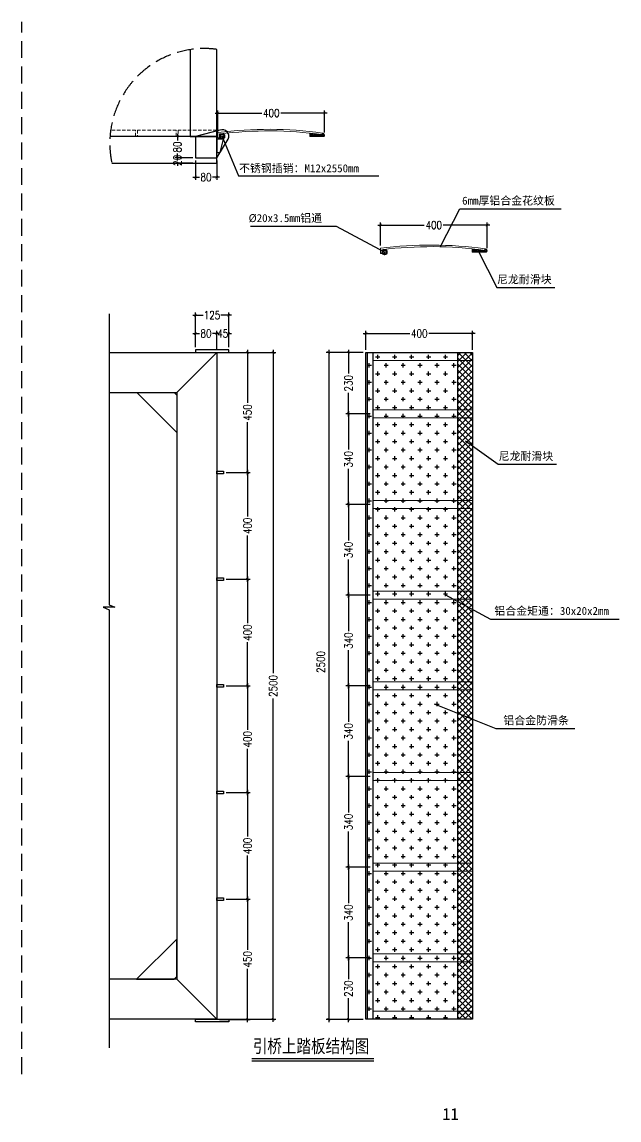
# Model space of a CAD drawing. Header units: millimetres. Extents: x 11827 to 862553, y 15071 to 134256.
# Drawn here: x 707940 to 710179, y 70273 to 74390 of the extents above; entities that cross this region are included whole.
import ezdxf

# ---------------------------------------------------------------- set-up
doc = ezdxf.new("R2010")
doc.units = ezdxf.units.MM
for name, pattern in [('CENTER', [2, 1.25, -0.25, 0.25, -0.25]), ('DASH', [0.35, 0.25, -0.1]), ('DASHED', [19.05, 12.7, -6.35]), ('DASHED2', [9.525, 6.35, -3.175]), ('PHANTOM2', [1.25, 0.625, -0.125, 0.125, -0.125, 0.125, -0.125])]:
    doc.linetypes.add(name, pattern=pattern)
doc.layers.add('1', color=7, linetype='Continuous', true_color=0xffffff)
for name, color, linetype in [('100x100铝方通', 3, 'Continuous'), ('hjh文字', 7, 'Continuous'), ('HR-Aluminous', 4, 'Continuous'), ('HR-Break', 1, 'PHANTOM2'), ('HR-dimension', 9, 'Continuous'), ('HR-hatch', 8, 'Continuous'), ('HR-Index symbol', 35, 'Continuous'), ('HR-Zhuliang', 3, 'Continuous'), ('打印图框', 255, 'Continuous'), ('标注', 9, 'Continuous'), ('铝条', 31, 'Continuous'), ('铝通', 4, 'Continuous')]:
    doc.layers.add(name, color=color, linetype=linetype)
doc.layers.add('YLW-Background', color=45, linetype='Continuous', lineweight=5)
doc.layers.add('图框', color=7, linetype='Continuous', lineweight=13)
doc.styles.add('Arial', font='')
doc.styles.add('HZTXT', font='txtw.shx', dxfattribs={"width": 0.8, "bigfont": 'hztxtw.shx'})
doc.styles.add('工程字体', font='', dxfattribs={"width": 0.8})
doc.styles.get('Arial').set_extended_font_data('STXihei')
doc.styles.get('工程字体').set_extended_font_data('SimSun')
doc.dimstyles.new('HR-A3-DIM-10', dxfattribs={"dimscale": 10, "dimtxt": 3, "dimasz": 1, "dimexe": 1, "dimexo": 1, "dimgap": 0.5, "dimtad": 0, "dimdec": 1, "dimrnd": 0.0005, "dimzin": 9, "dimdsep": 46, "dimtxsty": 'HZTXT', "dimblk": 'ARCHTICK', "dimcen": 0, "dimdle": 1, "dimclrd": 9, "dimclre": 9, "dimclrt": 2, "dimazin": 2, "dimtfac": 1, "dimtdec": 1, "dimtix": 1, "dimtofl": 0, "dimtmove": 2, "dimatfit": 3, "dimldrblk": 'ARCHTICK', "dimfxl": 1, "dimarcsym": 2})
doc.dimstyles.new('HR-BI-DIM5', dxfattribs={"dimscale": 6, "dimtxt": 5, "dimasz": 1, "dimexe": 1, "dimexo": 1.5, "dimgap": 2, "dimtad": 1, "dimdec": 1, "dimdsep": 46, "dimtxsty": 'HZTXT', "dimcen": 0, "dimdle": 1, "dimclrd": 256, "dimclre": 256, "dimclrt": 2, "dimadec": 1, "dimazin": 0, "dimtfac": 1, "dimtdec": 1, "dimtix": 1, "dimtmove": 2, "dimatfit": 3, "dimfxl": 1, "dimtfill": 1, "dimtolj": 1, "dimtzin": 0, "dimarcsym": 1})

# ---------------------------------------------------------------- blocks, each defined once
blk = doc.blocks.new('A$C148601bc')
at = {"layer": 'HR-dimension'}
blk.add_lwpolyline([(-5.8, -50), (6.7, 0), (-18.3, 0), (-18.3, -50)], close=True, dxfattribs=at)
blk = doc.blocks.new('_ArchTick')
at = {"color": 0, "linetype": 'ByBlock', "lineweight": 100, "const_width": 0.15}
blk.add_lwpolyline([(-0.5, -0.5), (0.5, 0.5)], dxfattribs=at)
blk = doc.blocks.new('*D1130')
at = {"layer": 'Defpoints', "color": 0, "ltscale": 1.5, "transparency": 16777216}
for p in [(708590.4, 73880.8), (708670.4, 73880.8), (708670.4, 73807.7)]:
    blk.add_point(p, dxfattribs=at)
at = {"layer": 'HR-dimension', "color": 9, "lineweight": -2, "ltscale": 1.5, "transparency": 16777216}
for p, q in [((708590.4, 73870.8), (708590.4, 73797.7)), ((708670.4, 73870.8), (708670.4, 73797.7)), ((708580.4, 73807.7), (708605.9, 73807.7)), ((708680.4, 73807.7), (708654.8, 73807.7))]:
    blk.add_line(p, q, dxfattribs=at)
at = {"layer": 'HR-dimension', "color": 9, "lineweight": -2, "ltscale": 1.5, "transparency": 16777216, "xscale": 10, "yscale": 10, "zscale": 10, "rotation": 180}
blk.add_blockref('_ArchTick', (708590.4, 73807.7), dxfattribs=at)
at = {"layer": 'HR-dimension', "color": 9, "lineweight": -2, "ltscale": 1.5, "transparency": 16777216, "xscale": 10, "yscale": 10, "zscale": 10}
blk.add_blockref('_ArchTick', (708670.4, 73807.7), dxfattribs=at)
at = {"layer": 'HR-dimension', "color": 2, "ltscale": 1.5, "transparency": 16777216, "insert": (708630.4, 73807.7), "char_height": 30, "attachment_point": 5, "style": 'HZTXT'}
blk.add_mtext('80', dxfattribs=at)
blk = doc.blocks.new('*D1131')
at = {"layer": 'Defpoints', "color": 0, "ltscale": 1.5, "transparency": 16777216}
for p in [(708523, 73880.8), (708590.4, 73880.8), (708590.4, 73860.8)]:
    blk.add_point(p, dxfattribs=at)
at = {"layer": 'HR-dimension', "color": 9, "lineweight": -2, "ltscale": 1.5, "transparency": 16777216}
for p, q in [((708580.4, 73880.8), (708513, 73880.8)), ((708580.4, 73860.8), (708513, 73860.8)), ((708523, 73880.8), (708523, 73890.8)), ((708523, 73860.8), (708523, 73850.8))]:
    blk.add_line(p, q, dxfattribs=at)
at = {"layer": 'HR-dimension', "color": 9, "lineweight": -2, "ltscale": 1.5, "transparency": 16777216, "xscale": 10, "yscale": 10, "zscale": 10}
for p, rotation in [((708523, 73880.8), 270), ((708523, 73860.8), 90)]:
    blk.add_blockref('_ArchTick', p, dxfattribs=dict(at, rotation=rotation))
at = {"layer": 'HR-dimension', "color": 2, "ltscale": 1.5, "transparency": 16777216, "insert": (708523, 73870.8), "char_height": 30, "attachment_point": 5, "rotation": 90, "style": 'HZTXT'}
blk.add_mtext('20', dxfattribs=at)
blk = doc.blocks.new('*D1132')
at = {"layer": 'Defpoints', "color": 0, "ltscale": 1.5, "transparency": 16777216}
for p in [(708523, 73960.8), (708590.4, 73960.8), (708590.4, 73880.8)]:
    blk.add_point(p, dxfattribs=at)
at = {"layer": 'HR-dimension', "color": 9, "lineweight": -2, "ltscale": 1.5, "transparency": 16777216}
for p, q in [((708580.4, 73960.8), (708513, 73960.8)), ((708523, 73970.8), (708523, 73945.2)), ((708580.4, 73880.8), (708513, 73880.8)), ((708523, 73870.8), (708523, 73896.4))]:
    blk.add_line(p, q, dxfattribs=at)
at = {"layer": 'HR-dimension', "color": 9, "lineweight": -2, "ltscale": 1.5, "transparency": 16777216, "xscale": 10, "yscale": 10, "zscale": 10}
for p, rotation in [((708523, 73960.8), 90), ((708523, 73880.8), 270)]:
    blk.add_blockref('_ArchTick', p, dxfattribs=dict(at, rotation=rotation))
at = {"layer": 'HR-dimension', "color": 2, "ltscale": 1.5, "transparency": 16777216, "insert": (708523, 73920.8), "char_height": 30, "attachment_point": 5, "rotation": 90, "style": 'HZTXT'}
blk.add_mtext('80', dxfattribs=at)
blk = doc.blocks.new('A$C46522D11')
for p, q in [((0, 17.1), (8.2, 25.2)), ((2.9, 12.7), (0.5, 15.1)), ((10.4, 12.2), (1.4, 21.3)), ((2.8, 12.8), (9.5, 19.5)), ((5, 12.2), (55.3, 12.2)), ((9.4, 20.3), (5.3, 24.5)), ((9.6, 19.3), (8.9, 25.2)), ((9.3, 12.2), (17.2, 20.1)), ((9.6, 19.3), (55.3, 24.4)), ((17.5, 12.2), (10.4, 19.4)), ((16.4, 12.2), (25.2, 21)), ((24.6, 12.2), (16.7, 20.1)), ((31.6, 12.2), (23.1, 20.8)), ((23.5, 12.2), (33.2, 21.9)), ((38.7, 12.2), (29.5, 21.5)), ((30.5, 12.2), (41.1, 22.8)), ((45.8, 12.2), (35.8, 22.2)), ((37.6, 12.2), (49.1, 23.7)), ((52.9, 12.2), (42.2, 22.9)), ((44.7, 12.2), (55.3, 22.8)), ((55.3, 16.9), (48.5, 23.6)), ((51.8, 12.2), (55.3, 15.7)), ((55.3, 24), (54.9, 24.4)), ((55.3, 12.2), (55.3, 24.4))]:
    blk.add_line(p, q)
at = {"color": 1, "linetype": 'CENTER', "ltscale": 10.16}
for p, q in [((372.9, 11), (394.9, 11)), ((383.9, 0), (383.9, 22))]:
    blk.add_line(p, q, dxfattribs=at)
blk.add_lwpolyline([(399.9, 5.2), (399.9, 25.2, 0.066496), (8.9, 25.2), (9.6, 19.3, -0.065854), (393.9, 19.9), (393.9, 5.2)], format="xyb", close=True)
for radius in [10, 7]:
    blk.add_circle((383.9, 11), radius)
for centre, radius, start, end in [((5, 17.2), 5, 165.5225, 270), ((8.9, 16.2), 9, 90, 165.5225)]:
    blk.add_arc(centre, radius, start, end)
blk = doc.blocks.new('A$C848c3b45')
at = {"layer": '图框', "lineweight": 0, "xscale": -1, "rotation": 359.6607206610116}
blk.add_blockref('A$C46522D11', (383.8, -13.3), dxfattribs=at)
blk = doc.blocks.new('*D1133')
at = {"layer": 'Defpoints', "color": 0, "ltscale": 1.5, "transparency": 16777216}
for p in [(708715.4, 73290.4), (708590.4, 73160.2), (708715.4, 73160.2)]:
    blk.add_point(p, dxfattribs=at)
at = {"layer": 'HR-dimension', "color": 9, "lineweight": -2, "ltscale": 1.5, "transparency": 16777216}
for p, q in [((708580.4, 73290.4), (708619.3, 73290.4)), ((708590.4, 73170.2), (708590.4, 73300.4)), ((708725.4, 73290.4), (708686.5, 73290.4)), ((708715.4, 73170.2), (708715.4, 73300.4))]:
    blk.add_line(p, q, dxfattribs=at)
at = {"layer": 'HR-dimension', "color": 9, "lineweight": -2, "ltscale": 1.5, "transparency": 16777216, "xscale": 10, "yscale": 10, "zscale": 10, "rotation": 180}
blk.add_blockref('_ArchTick', (708590.4, 73290.4), dxfattribs=at)
at = {"layer": 'HR-dimension', "color": 9, "lineweight": -2, "ltscale": 1.5, "transparency": 16777216, "xscale": 10, "yscale": 10, "zscale": 10}
blk.add_blockref('_ArchTick', (708715.4, 73290.4), dxfattribs=at)
at = {"layer": 'HR-dimension', "color": 2, "ltscale": 1.5, "transparency": 16777216, "insert": (708652.9, 73290.4), "char_height": 30, "attachment_point": 5, "style": 'HZTXT'}
blk.add_mtext('125', dxfattribs=at)
blk = doc.blocks.new('*D1134')
at = {"layer": 'Defpoints', "color": 0, "ltscale": 1.5, "transparency": 16777216}
for p in [(708670.4, 73221.7), (708590.4, 73160.2), (708670.4, 73150.2)]:
    blk.add_point(p, dxfattribs=at)
at = {"layer": 'HR-dimension', "color": 9, "lineweight": -2, "ltscale": 1.5, "transparency": 16777216}
for p, q in [((708580.4, 73221.7), (708606, 73221.7)), ((708590.4, 73170.2), (708590.4, 73231.7)), ((708680.4, 73221.7), (708654.8, 73221.7)), ((708670.4, 73160.2), (708670.4, 73231.7))]:
    blk.add_line(p, q, dxfattribs=at)
at = {"layer": 'HR-dimension', "color": 9, "lineweight": -2, "ltscale": 1.5, "transparency": 16777216, "xscale": 10, "yscale": 10, "zscale": 10, "rotation": 180}
blk.add_blockref('_ArchTick', (708590.4, 73221.7), dxfattribs=at)
at = {"layer": 'HR-dimension', "color": 9, "lineweight": -2, "ltscale": 1.5, "transparency": 16777216, "xscale": 10, "yscale": 10, "zscale": 10}
blk.add_blockref('_ArchTick', (708670.4, 73221.7), dxfattribs=at)
at = {"layer": 'HR-dimension', "color": 2, "ltscale": 1.5, "transparency": 16777216, "insert": (708630.4, 73221.7), "char_height": 30, "attachment_point": 5, "style": 'HZTXT'}
blk.add_mtext('80', dxfattribs=at)
blk = doc.blocks.new('*D1135')
at = {"layer": 'Defpoints', "color": 0, "ltscale": 1.5, "transparency": 16777216}
for p in [(708715.4, 73221.7), (708670.4, 73150.2), (708715.4, 73160.2)]:
    blk.add_point(p, dxfattribs=at)
at = {"layer": 'HR-dimension', "color": 9, "lineweight": -2, "ltscale": 1.5, "transparency": 16777216}
for p, q in [((708670.4, 73221.7), (708660.4, 73221.7)), ((708670.4, 73160.2), (708670.4, 73231.7)), ((708715.4, 73170.2), (708715.4, 73231.7)), ((708715.4, 73221.7), (708725.4, 73221.7))]:
    blk.add_line(p, q, dxfattribs=at)
at = {"layer": 'HR-dimension', "color": 9, "lineweight": -2, "ltscale": 1.5, "transparency": 16777216, "xscale": 10, "yscale": 10, "zscale": 10}
blk.add_blockref('_ArchTick', (708670.4, 73221.7), dxfattribs=at)
at = {"layer": 'HR-dimension', "color": 9, "lineweight": -2, "ltscale": 1.5, "transparency": 16777216, "xscale": 10, "yscale": 10, "zscale": 10, "rotation": 180}
blk.add_blockref('_ArchTick', (708715.4, 73221.7), dxfattribs=at)
at = {"layer": 'HR-dimension', "color": 2, "ltscale": 1.5, "transparency": 16777216, "insert": (708692.9, 73221.7), "char_height": 30, "attachment_point": 5, "style": 'HZTXT'}
blk.add_mtext('45', dxfattribs=at)
blk = doc.blocks.new('*D1136')
at = {"layer": 'Defpoints', "color": 0, "ltscale": 1.5, "transparency": 16777216}
for p in [(708670.4, 73150.2), (708695.4, 72700.2), (708785.7, 72700.2)]:
    blk.add_point(p, dxfattribs=at)
at = {"layer": 'HR-dimension', "color": 9, "lineweight": -2, "ltscale": 1.5, "transparency": 16777216}
for p, q in [((708680.4, 73150.2), (708795.7, 73150.2)), ((708785.7, 73160.2), (708785.7, 72961.1)), ((708785.7, 72690.2), (708785.7, 72889.4)), ((708705.4, 72700.2), (708795.7, 72700.2))]:
    blk.add_line(p, q, dxfattribs=at)
at = {"layer": 'HR-dimension', "color": 9, "lineweight": -2, "ltscale": 1.5, "transparency": 16777216, "xscale": 10, "yscale": 10, "zscale": 10}
for p, rotation in [((708785.7, 73150.2), 90), ((708785.7, 72700.2), 270)]:
    blk.add_blockref('_ArchTick', p, dxfattribs=dict(at, rotation=rotation))
at = {"layer": 'HR-dimension', "color": 2, "ltscale": 1.5, "transparency": 16777216, "insert": (708785.7, 72925.2), "char_height": 30, "attachment_point": 5, "rotation": 90, "style": 'HZTXT'}
blk.add_mtext('450', dxfattribs=at)
blk = doc.blocks.new('*D1137')
at = {"layer": 'Defpoints', "color": 0, "ltscale": 1.5, "transparency": 16777216}
for p in [(708695.4, 72700.2), (708695.4, 72300.2), (708785.7, 72300.2)]:
    blk.add_point(p, dxfattribs=at)
at = {"layer": 'HR-dimension', "color": 9, "lineweight": -2, "ltscale": 1.5, "transparency": 16777216}
for p, q in [((708785.7, 72710.2), (708785.7, 72536.1)), ((708705.4, 72700.2), (708795.7, 72700.2)), ((708785.7, 72290.2), (708785.7, 72464.4)), ((708705.4, 72300.2), (708795.7, 72300.2))]:
    blk.add_line(p, q, dxfattribs=at)
at = {"layer": 'HR-dimension', "color": 9, "lineweight": -2, "ltscale": 1.5, "transparency": 16777216, "xscale": 10, "yscale": 10, "zscale": 10}
for p, rotation in [((708785.7, 72700.2), 90), ((708785.7, 72300.2), 270)]:
    blk.add_blockref('_ArchTick', p, dxfattribs=dict(at, rotation=rotation))
at = {"layer": 'HR-dimension', "color": 2, "ltscale": 1.5, "transparency": 16777216, "insert": (708785.7, 72500.2), "char_height": 30, "attachment_point": 5, "rotation": 90, "style": 'HZTXT'}
blk.add_mtext('400', dxfattribs=at)
blk = doc.blocks.new('*D1138')
at = {"layer": 'Defpoints', "color": 0, "ltscale": 1.5, "transparency": 16777216}
for p in [(708695.4, 72300.2), (708695.4, 71900.2), (708785.7, 71900.2)]:
    blk.add_point(p, dxfattribs=at)
at = {"layer": 'HR-dimension', "color": 9, "lineweight": -2, "ltscale": 1.5, "transparency": 16777216}
for p, q in [((708705.4, 72300.2), (708795.7, 72300.2)), ((708785.7, 72310.2), (708785.7, 72136.1)), ((708785.7, 71890.2), (708785.7, 72064.4)), ((708705.4, 71900.2), (708795.7, 71900.2))]:
    blk.add_line(p, q, dxfattribs=at)
at = {"layer": 'HR-dimension', "color": 9, "lineweight": -2, "ltscale": 1.5, "transparency": 16777216, "xscale": 10, "yscale": 10, "zscale": 10}
for p, rotation in [((708785.7, 72300.2), 90), ((708785.7, 71900.2), 270)]:
    blk.add_blockref('_ArchTick', p, dxfattribs=dict(at, rotation=rotation))
at = {"layer": 'HR-dimension', "color": 2, "ltscale": 1.5, "transparency": 16777216, "insert": (708785.7, 72100.2), "char_height": 30, "attachment_point": 5, "rotation": 90, "style": 'HZTXT'}
blk.add_mtext('400', dxfattribs=at)
blk = doc.blocks.new('*D1139')
at = {"layer": 'Defpoints', "color": 0, "ltscale": 1.5, "transparency": 16777216}
for p in [(708695.4, 71900.2), (708695.4, 71500.2), (708785.7, 71500.2)]:
    blk.add_point(p, dxfattribs=at)
at = {"layer": 'HR-dimension', "color": 9, "lineweight": -2, "ltscale": 1.5, "transparency": 16777216}
for p, q in [((708705.4, 71900.2), (708795.7, 71900.2)), ((708785.7, 71910.2), (708785.7, 71736.1)), ((708785.7, 71490.2), (708785.7, 71664.4)), ((708705.4, 71500.2), (708795.7, 71500.2))]:
    blk.add_line(p, q, dxfattribs=at)
at = {"layer": 'HR-dimension', "color": 9, "lineweight": -2, "ltscale": 1.5, "transparency": 16777216, "xscale": 10, "yscale": 10, "zscale": 10}
for p, rotation in [((708785.7, 71900.2), 90), ((708785.7, 71500.2), 270)]:
    blk.add_blockref('_ArchTick', p, dxfattribs=dict(at, rotation=rotation))
at = {"layer": 'HR-dimension', "color": 2, "ltscale": 1.5, "transparency": 16777216, "insert": (708785.7, 71700.2), "char_height": 30, "attachment_point": 5, "rotation": 90, "style": 'HZTXT'}
blk.add_mtext('400', dxfattribs=at)
blk = doc.blocks.new('*D1140')
at = {"layer": 'Defpoints', "color": 0, "ltscale": 1.5, "transparency": 16777216}
for p in [(708695.4, 71500.2), (708695.4, 71100.2), (708785.5, 71100.2)]:
    blk.add_point(p, dxfattribs=at)
at = {"layer": 'HR-dimension', "color": 9, "lineweight": -2, "ltscale": 1.5, "transparency": 16777216}
for p, q in [((708705.4, 71500.2), (708795.5, 71500.2)), ((708785.5, 71510.2), (708785.5, 71336.1)), ((708785.5, 71090.2), (708785.5, 71264.4)), ((708705.4, 71100.2), (708795.5, 71100.2))]:
    blk.add_line(p, q, dxfattribs=at)
at = {"layer": 'HR-dimension', "color": 9, "lineweight": -2, "ltscale": 1.5, "transparency": 16777216, "xscale": 10, "yscale": 10, "zscale": 10}
for p, rotation in [((708785.5, 71500.2), 90), ((708785.5, 71100.2), 270)]:
    blk.add_blockref('_ArchTick', p, dxfattribs=dict(at, rotation=rotation))
at = {"layer": 'HR-dimension', "color": 2, "ltscale": 1.5, "transparency": 16777216, "insert": (708785.5, 71300.2), "char_height": 30, "attachment_point": 5, "rotation": 90, "style": 'HZTXT'}
blk.add_mtext('400', dxfattribs=at)
blk = doc.blocks.new('*D1141')
at = {"layer": 'Defpoints', "color": 0, "ltscale": 1.5, "transparency": 16777216}
for p in [(708670.4, 73150.2), (708670.4, 70650.3), (708882.1, 70650.3)]:
    blk.add_point(p, dxfattribs=at)
at = {"layer": 'HR-dimension', "color": 9, "lineweight": -2, "ltscale": 1.5, "transparency": 16777216}
for p, q in [((708680.4, 73150.2), (708892.1, 73150.2)), ((708882.1, 73160.2), (708882.1, 71947.5)), ((708882.1, 70640.3), (708882.1, 71853)), ((708680.4, 70650.3), (708892.1, 70650.3))]:
    blk.add_line(p, q, dxfattribs=at)
at = {"layer": 'HR-dimension', "color": 9, "lineweight": -2, "ltscale": 1.5, "transparency": 16777216, "xscale": 10, "yscale": 10, "zscale": 10}
for p, rotation in [((708882.1, 73150.2), 90), ((708882.1, 70650.3), 270)]:
    blk.add_blockref('_ArchTick', p, dxfattribs=dict(at, rotation=rotation))
at = {"layer": 'HR-dimension', "color": 2, "ltscale": 1.5, "transparency": 16777216, "insert": (708882.1, 71900.2), "char_height": 30, "attachment_point": 5, "rotation": 90, "style": 'HZTXT'}
blk.add_mtext('2500', dxfattribs=at)
blk = doc.blocks.new('*D1142')
at = {"layer": 'Defpoints', "color": 0, "ltscale": 1.5, "transparency": 16777216}
for p in [(709075.2, 74048.2), (708675.2, 73955.1), (709075.2, 73965.2)]:
    blk.add_point(p, dxfattribs=at)
at = {"layer": 'HR-dimension', "color": 9, "lineweight": -2, "ltscale": 1.5, "transparency": 16777216}
for p, q in [((708665.2, 74048.2), (708839.4, 74048.2)), ((708675.2, 73965.1), (708675.2, 74058.2)), ((709085.2, 74048.2), (708911.1, 74048.2)), ((709075.2, 73975.2), (709075.2, 74058.2))]:
    blk.add_line(p, q, dxfattribs=at)
at = {"layer": 'HR-dimension', "color": 9, "lineweight": -2, "ltscale": 1.5, "transparency": 16777216, "xscale": 10, "yscale": 10, "zscale": 10, "rotation": 180}
blk.add_blockref('_ArchTick', (708675.2, 74048.2), dxfattribs=at)
at = {"layer": 'HR-dimension', "color": 9, "lineweight": -2, "ltscale": 1.5, "transparency": 16777216, "xscale": 10, "yscale": 10, "zscale": 10}
blk.add_blockref('_ArchTick', (709075.2, 74048.2), dxfattribs=at)
at = {"layer": 'HR-dimension', "color": 2, "ltscale": 1.5, "transparency": 16777216, "insert": (708875.2, 74048.2), "char_height": 30, "attachment_point": 5, "style": 'HZTXT'}
blk.add_mtext('400', dxfattribs=at)
blk = doc.blocks.new('*D1143')
at = {"layer": 'Defpoints', "color": 0, "ltscale": 1.5, "transparency": 16777216}
for p in [(709684.3, 73628.4), (709284.3, 73541.1), (709684.3, 73531.2)]:
    blk.add_point(p, dxfattribs=at)
at = {"layer": 'HR-dimension', "color": 9, "lineweight": -2, "ltscale": 1.5, "transparency": 16777216}
for p, q in [((709274.3, 73628.4), (709448.4, 73628.4)), ((709284.3, 73551.1), (709284.3, 73638.4)), ((709694.3, 73628.4), (709520.1, 73628.4)), ((709684.3, 73541.2), (709684.3, 73638.4))]:
    blk.add_line(p, q, dxfattribs=at)
at = {"layer": 'HR-dimension', "color": 9, "lineweight": -2, "ltscale": 1.5, "transparency": 16777216, "xscale": 10, "yscale": 10, "zscale": 10, "rotation": 180}
blk.add_blockref('_ArchTick', (709284.3, 73628.4), dxfattribs=at)
at = {"layer": 'HR-dimension', "color": 9, "lineweight": -2, "ltscale": 1.5, "transparency": 16777216, "xscale": 10, "yscale": 10, "zscale": 10}
blk.add_blockref('_ArchTick', (709684.3, 73628.4), dxfattribs=at)
at = {"layer": 'HR-dimension', "color": 2, "ltscale": 1.5, "transparency": 16777216, "insert": (709484.3, 73628.4), "char_height": 30, "attachment_point": 5, "style": 'HZTXT'}
blk.add_mtext('400', dxfattribs=at)
blk = doc.blocks.new('*D1144')
at = {"layer": 'Defpoints', "color": 0, "ltscale": 1.5, "transparency": 16777216}
for p in [(709229.9, 73150.2), (709164.2, 72920.2), (709255.9, 72920.2)]:
    blk.add_point(p, dxfattribs=at)
at = {"layer": 'HR-dimension', "color": 9, "lineweight": -2, "ltscale": 1.5, "transparency": 16777216}
for p, q in [((709219.9, 73150.2), (709154.2, 73150.2)), ((709164.2, 73160.2), (709164.2, 73071.1)), ((709164.2, 72910.2), (709164.2, 72999.4)), ((709245.9, 72920.2), (709154.2, 72920.2))]:
    blk.add_line(p, q, dxfattribs=at)
at = {"layer": 'HR-dimension', "color": 9, "lineweight": -2, "ltscale": 1.5, "transparency": 16777216, "xscale": 10, "yscale": 10, "zscale": 10}
for p, rotation in [((709164.2, 73150.2), 90), ((709164.2, 72920.2), 270)]:
    blk.add_blockref('_ArchTick', p, dxfattribs=dict(at, rotation=rotation))
at = {"layer": 'HR-dimension', "color": 2, "ltscale": 1.5, "transparency": 16777216, "insert": (709164.2, 73035.2), "char_height": 30, "attachment_point": 5, "rotation": 90, "style": 'HZTXT'}
blk.add_mtext('230', dxfattribs=at)
blk = doc.blocks.new('*D1145')
at = {"layer": 'Defpoints', "color": 0, "ltscale": 1.5, "transparency": 16777216}
for p in [(709255.9, 72920.2), (709164.2, 72580.2), (709255.9, 72580.2)]:
    blk.add_point(p, dxfattribs=at)
at = {"layer": 'HR-dimension', "color": 9, "lineweight": -2, "ltscale": 1.5, "transparency": 16777216}
for p, q in [((709245.9, 72920.2), (709154.2, 72920.2)), ((709164.2, 72930.2), (709164.2, 72786.1)), ((709164.2, 72570.2), (709164.2, 72714.4)), ((709245.9, 72580.2), (709154.2, 72580.2))]:
    blk.add_line(p, q, dxfattribs=at)
at = {"layer": 'HR-dimension', "color": 9, "lineweight": -2, "ltscale": 1.5, "transparency": 16777216, "xscale": 10, "yscale": 10, "zscale": 10}
for p, rotation in [((709164.2, 72920.2), 90), ((709164.2, 72580.2), 270)]:
    blk.add_blockref('_ArchTick', p, dxfattribs=dict(at, rotation=rotation))
at = {"layer": 'HR-dimension', "color": 2, "ltscale": 1.5, "transparency": 16777216, "insert": (709164.2, 72750.2), "char_height": 30, "attachment_point": 5, "rotation": 90, "style": 'HZTXT'}
blk.add_mtext('340', dxfattribs=at)
blk = doc.blocks.new('*D1146')
at = {"layer": 'Defpoints', "color": 0, "ltscale": 1.5, "transparency": 16777216}
for p in [(709255.9, 72580.2), (709164.2, 72240.2), (709255.9, 72240.2)]:
    blk.add_point(p, dxfattribs=at)
at = {"layer": 'HR-dimension', "color": 9, "lineweight": -2, "ltscale": 1.5, "transparency": 16777216}
for p, q in [((709164.2, 72590.2), (709164.2, 72446.1)), ((709245.9, 72580.2), (709154.2, 72580.2)), ((709164.2, 72230.2), (709164.2, 72374.4)), ((709245.9, 72240.2), (709154.2, 72240.2))]:
    blk.add_line(p, q, dxfattribs=at)
at = {"layer": 'HR-dimension', "color": 9, "lineweight": -2, "ltscale": 1.5, "transparency": 16777216, "xscale": 10, "yscale": 10, "zscale": 10}
for p, rotation in [((709164.2, 72580.2), 90), ((709164.2, 72240.2), 270)]:
    blk.add_blockref('_ArchTick', p, dxfattribs=dict(at, rotation=rotation))
at = {"layer": 'HR-dimension', "color": 2, "ltscale": 1.5, "transparency": 16777216, "insert": (709164.2, 72410.2), "char_height": 30, "attachment_point": 5, "rotation": 90, "style": 'HZTXT'}
blk.add_mtext('340', dxfattribs=at)
blk = doc.blocks.new('*D1147')
at = {"layer": 'Defpoints', "color": 0, "ltscale": 1.5, "transparency": 16777216}
for p in [(709255.9, 72240.2), (709164.2, 71900.2), (709255.9, 71900.2)]:
    blk.add_point(p, dxfattribs=at)
at = {"layer": 'HR-dimension', "color": 9, "lineweight": -2, "ltscale": 1.5, "transparency": 16777216}
for p, q in [((709245.9, 72240.2), (709154.2, 72240.2)), ((709164.2, 72250.2), (709164.2, 72106.1)), ((709164.2, 71890.2), (709164.2, 72034.4)), ((709245.9, 71900.2), (709154.2, 71900.2))]:
    blk.add_line(p, q, dxfattribs=at)
at = {"layer": 'HR-dimension', "color": 9, "lineweight": -2, "ltscale": 1.5, "transparency": 16777216, "xscale": 10, "yscale": 10, "zscale": 10}
for p, rotation in [((709164.2, 72240.2), 90), ((709164.2, 71900.2), 270)]:
    blk.add_blockref('_ArchTick', p, dxfattribs=dict(at, rotation=rotation))
at = {"layer": 'HR-dimension', "color": 2, "ltscale": 1.5, "transparency": 16777216, "insert": (709164.2, 72070.2), "char_height": 30, "attachment_point": 5, "rotation": 90, "style": 'HZTXT'}
blk.add_mtext('340', dxfattribs=at)
blk = doc.blocks.new('*D1124')
at = {"layer": 'Defpoints', "color": 0, "ltscale": 1.5, "transparency": 16777216}
for p in [(709255.9, 71900.2), (709164.2, 71560.2), (709255.9, 71560.2)]:
    blk.add_point(p, dxfattribs=at)
at = {"layer": 'HR-dimension', "color": 9, "lineweight": -2, "ltscale": 1.5, "transparency": 16777216}
for p, q in [((709245.9, 71900.2), (709154.2, 71900.2)), ((709164.2, 71910.2), (709164.2, 71766.1)), ((709164.2, 71550.2), (709164.2, 71694.4)), ((709245.9, 71560.2), (709154.2, 71560.2))]:
    blk.add_line(p, q, dxfattribs=at)
at = {"layer": 'HR-dimension', "color": 9, "lineweight": -2, "ltscale": 1.5, "transparency": 16777216, "xscale": 10, "yscale": 10, "zscale": 10}
for p, rotation in [((709164.2, 71900.2), 90), ((709164.2, 71560.2), 270)]:
    blk.add_blockref('_ArchTick', p, dxfattribs=dict(at, rotation=rotation))
at = {"layer": 'HR-dimension', "color": 2, "ltscale": 1.5, "transparency": 16777216, "insert": (709164.2, 71730.2), "char_height": 30, "attachment_point": 5, "rotation": 90, "style": 'HZTXT'}
blk.add_mtext('340', dxfattribs=at)
blk = doc.blocks.new('*D1125')
at = {"layer": 'Defpoints', "color": 0, "ltscale": 1.5, "transparency": 16777216}
for p in [(709255.9, 71560.2), (709164.2, 71220.2), (709255.9, 71220.2)]:
    blk.add_point(p, dxfattribs=at)
at = {"layer": 'HR-dimension', "color": 9, "lineweight": -2, "ltscale": 1.5, "transparency": 16777216}
for p, q in [((709245.9, 71560.2), (709154.2, 71560.2)), ((709164.2, 71570.2), (709164.2, 71426.1)), ((709164.2, 71210.2), (709164.2, 71354.4)), ((709245.9, 71220.2), (709154.2, 71220.2))]:
    blk.add_line(p, q, dxfattribs=at)
at = {"layer": 'HR-dimension', "color": 9, "lineweight": -2, "ltscale": 1.5, "transparency": 16777216, "xscale": 10, "yscale": 10, "zscale": 10}
for p, rotation in [((709164.2, 71560.2), 90), ((709164.2, 71220.2), 270)]:
    blk.add_blockref('_ArchTick', p, dxfattribs=dict(at, rotation=rotation))
at = {"layer": 'HR-dimension', "color": 2, "ltscale": 1.5, "transparency": 16777216, "insert": (709164.2, 71390.2), "char_height": 30, "attachment_point": 5, "rotation": 90, "style": 'HZTXT'}
blk.add_mtext('340', dxfattribs=at)
blk = doc.blocks.new('*D1126')
at = {"layer": 'Defpoints', "color": 0, "ltscale": 1.5, "transparency": 16777216}
for p in [(709229.9, 73150.2), (709090.5, 70650.2), (709229.9, 70650.2)]:
    blk.add_point(p, dxfattribs=at)
at = {"layer": 'HR-dimension', "color": 9, "lineweight": -2, "ltscale": 1.5, "transparency": 16777216}
for p, q in [((709219.9, 73150.2), (709080.5, 73150.2)), ((709090.5, 73160.2), (709090.5, 70640.2)), ((709219.9, 70650.2), (709080.5, 70650.2))]:
    blk.add_line(p, q, dxfattribs=at)
at = {"layer": 'HR-dimension', "color": 9, "lineweight": -2, "ltscale": 1.5, "transparency": 16777216, "xscale": 10, "yscale": 10, "zscale": 10}
for p, rotation in [((709090.5, 73150.2), 90), ((709090.5, 70650.2), 270)]:
    blk.add_blockref('_ArchTick', p, dxfattribs=dict(at, rotation=rotation))
at = {"layer": 'HR-dimension', "color": 2, "ltscale": 1.5, "transparency": 16777216, "insert": (709060.5, 71990.2), "char_height": 30, "attachment_point": 5, "rotation": 90, "style": 'HZTXT'}
blk.add_mtext('2500', dxfattribs=at)
blk = doc.blocks.new('*D1127')
at = {"layer": 'Defpoints', "color": 0, "ltscale": 1.5, "transparency": 16777216}
for p in [(709629.9, 73221.7), (709229.9, 73150.2), (709629.9, 73150.2)]:
    blk.add_point(p, dxfattribs=at)
at = {"layer": 'HR-dimension', "color": 9, "lineweight": -2, "ltscale": 1.5, "transparency": 16777216}
for p, q in [((709219.9, 73221.7), (709394, 73221.7)), ((709229.9, 73160.2), (709229.9, 73231.7)), ((709639.9, 73221.7), (709465.7, 73221.7)), ((709629.9, 73160.2), (709629.9, 73231.7))]:
    blk.add_line(p, q, dxfattribs=at)
at = {"layer": 'HR-dimension', "color": 9, "lineweight": -2, "ltscale": 1.5, "transparency": 16777216, "xscale": 10, "yscale": 10, "zscale": 10, "rotation": 180}
blk.add_blockref('_ArchTick', (709229.9, 73221.7), dxfattribs=at)
at = {"layer": 'HR-dimension', "color": 9, "lineweight": -2, "ltscale": 1.5, "transparency": 16777216, "xscale": 10, "yscale": 10, "zscale": 10}
blk.add_blockref('_ArchTick', (709629.9, 73221.7), dxfattribs=at)
at = {"layer": 'HR-dimension', "color": 2, "ltscale": 1.5, "transparency": 16777216, "insert": (709429.9, 73221.7), "char_height": 30, "attachment_point": 5, "style": 'HZTXT'}
blk.add_mtext('400', dxfattribs=at)
blk = doc.blocks.new('*U1045')
blk.add_line((0, 0), (45.84, 0))
at = {"const_width": 0.5}
blk.add_lwpolyline([(0, 0.75), (45.84, 0.75)], dxfattribs=at)
at = {"style": '工程字体', "width": 0.8}
blk.add_attdef('图名标注', (0.42, 3), '', height=5, dxfattribs=at)
blk = doc.blocks.new('*D1105')
at = {"layer": 'Defpoints', "color": 0, "ltscale": 1.5, "transparency": 16777216}
for p in [(708695.4, 71100.2), (708670.4, 70650.2), (708785.5, 70650.2)]:
    blk.add_point(p, dxfattribs=at)
at = {"layer": 'HR-dimension', "color": 9, "lineweight": -2, "ltscale": 1.5, "transparency": 16777216}
for p, q in [((708785.5, 71110.2), (708785.5, 70911.1)), ((708705.4, 71100.2), (708795.5, 71100.2)), ((708785.5, 70640.2), (708785.5, 70839.4)), ((708680.4, 70650.2), (708795.5, 70650.2))]:
    blk.add_line(p, q, dxfattribs=at)
at = {"layer": 'HR-dimension', "color": 9, "lineweight": -2, "ltscale": 1.5, "transparency": 16777216, "xscale": 10, "yscale": 10, "zscale": 10}
for p, rotation in [((708785.5, 71100.2), 90), ((708785.5, 70650.2), 270)]:
    blk.add_blockref('_ArchTick', p, dxfattribs=dict(at, rotation=rotation))
at = {"layer": 'HR-dimension', "color": 2, "ltscale": 1.5, "transparency": 16777216, "insert": (708785.5, 70875.2), "char_height": 30, "attachment_point": 5, "rotation": 90, "style": 'HZTXT'}
blk.add_mtext('450', dxfattribs=at)
blk = doc.blocks.new('*D1106')
at = {"layer": 'Defpoints', "color": 0, "ltscale": 1.5, "transparency": 16777216}
for p in [(709164.2, 70880.2), (709255.9, 70880.2), (709229.9, 70650.2)]:
    blk.add_point(p, dxfattribs=at)
at = {"layer": 'HR-dimension', "color": 9, "lineweight": -2, "ltscale": 1.5, "transparency": 16777216}
for p, q in [((709245.9, 70880.2), (709154.2, 70880.2)), ((709164.2, 70890.2), (709164.2, 70801.1)), ((709164.2, 70640.2), (709164.2, 70729.4)), ((709219.9, 70650.2), (709154.2, 70650.2))]:
    blk.add_line(p, q, dxfattribs=at)
at = {"layer": 'HR-dimension', "color": 9, "lineweight": -2, "ltscale": 1.5, "transparency": 16777216, "xscale": 10, "yscale": 10, "zscale": 10}
for p, rotation in [((709164.2, 70880.2), 90), ((709164.2, 70650.2), 270)]:
    blk.add_blockref('_ArchTick', p, dxfattribs=dict(at, rotation=rotation))
at = {"layer": 'HR-dimension', "color": 2, "ltscale": 1.5, "transparency": 16777216, "insert": (709164.2, 70765.2), "char_height": 30, "attachment_point": 5, "rotation": 90, "style": 'HZTXT'}
blk.add_mtext('230', dxfattribs=at)
blk = doc.blocks.new('*D1107')
at = {"layer": 'Defpoints', "color": 0, "ltscale": 1.5, "transparency": 16777216}
for p in [(709164.2, 71220.2), (709255.9, 71220.2), (709255.9, 70880.2)]:
    blk.add_point(p, dxfattribs=at)
at = {"layer": 'HR-dimension', "color": 9, "lineweight": -2, "ltscale": 1.5, "transparency": 16777216}
for p, q in [((709164.2, 71230.2), (709164.2, 71086.1)), ((709245.9, 71220.2), (709154.2, 71220.2)), ((709164.2, 70870.2), (709164.2, 71014.4)), ((709245.9, 70880.2), (709154.2, 70880.2))]:
    blk.add_line(p, q, dxfattribs=at)
at = {"layer": 'HR-dimension', "color": 9, "lineweight": -2, "ltscale": 1.5, "transparency": 16777216, "xscale": 10, "yscale": 10, "zscale": 10}
for p, rotation in [((709164.2, 71220.2), 90), ((709164.2, 70880.2), 270)]:
    blk.add_blockref('_ArchTick', p, dxfattribs=dict(at, rotation=rotation))
at = {"layer": 'HR-dimension', "color": 2, "ltscale": 1.5, "transparency": 16777216, "insert": (709164.2, 71050.2), "char_height": 30, "attachment_point": 5, "rotation": 90, "style": 'HZTXT'}
blk.add_mtext('340', dxfattribs=at)

msp = doc.modelspace()

# ---------------------------------------------------------------- hatches: boundary and pattern name
at = {"layer": 'HR-dimension'}
h = msp.add_hatch(dxfattribs=at)
h.set_pattern_fill('ANSI37', color=256, scale=5)
h.set_pattern_definition([(45, (695201.031, 57036.907), (-11.22532, 11.22532), []), (135, (695201.031, 57036.907), (-11.22532, -11.22532), [])])
h.paths.add_polyline_path([(709574.53, 73150.22), (709629.89, 73150.22), (709629.89, 70650.23), (709574.53, 70650.23)])
at = {"layer": 'HR-hatch'}
h = msp.add_hatch(dxfattribs=at)
h.set_pattern_fill('CROSS', color=256, scale=5)
h.set_pattern_definition([(0, (695201.03, 57036.907), (31.75, 31.75), [15.875, -47.625]), (90, (695208.97, 57028.97), (-31.75, 31.75), [15.875, -47.625])])
h.paths.add_polyline_path([(709574.53, 73150.22), (709229.89, 73150.22), (709229.89, 70650.23), (709574.53, 70650.23)])

# ---------------------------------------------------------------- linework, layer by layer
at = {"layer": '1', "color": 1}
msp.add_lwpolyline([(709235.91, 73150.22), (709255.91, 73150.22), (709255.91, 70650.23), (709235.91, 70650.23)], close=True, dxfattribs=at)
at = {"layer": '1', "color": 0}
msp.add_circle((708691.24, 73960.8), 7, dxfattribs=at)
at = {"layer": '100x100铝方通'}
msp.add_lwpolyline([(708670.41, 70750.22), (708670.41, 70650.22), (708267.24, 70650.23)], dxfattribs=at)
at = {"layer": 'HR-Aluminous'}
msp.add_lwpolyline([(708570.38, 74285.91), (708570.38, 73960.8), (708670.38, 73960.8), (708670.38, 74287.08)], dxfattribs=at)
at = {"layer": 'HR-Break', "linetype": 'Continuous'}
msp.add_lwpolyline([(708267.21, 73295.64), (708267.21, 72204.56), (708289.09, 72195.19), (708245.34, 72195.19), (708267.21, 72185.81), (708267.21, 70543.88)], dxfattribs=at)
at = {"layer": 'HR-dimension', "color": 8, "linetype": 'DASHED2', "ltscale": 10}
msp.add_line((707940.36, 70444.71), (707940.36, 74389.71), dxfattribs=at)
at = {"layer": 'HR-dimension'}
for points in [[(709229.89, 73150.22), (709629.89, 73150.22), (709629.89, 70650.23), (709229.89, 70650.23)], [(709574.53, 73150.22), (709629.89, 73150.22), (709629.89, 70650.23), (709574.53, 70650.23)]]:
    msp.add_lwpolyline(points, close=True, dxfattribs=at)
for points in [[(709697.55, 72151.05), (710178.9, 72151.05)], [(709717.26, 71740.72), (710013.25, 71740.72)]]:
    msp.add_lwpolyline(points, dxfattribs=at)
at = {"layer": 'HR-Index symbol', "linetype": 'DASH', "ltscale": 250}
msp.add_arc((708624.49, 73935.1), 354.96, 82.57142, 192.08313, dxfattribs=at)
at = {"layer": 'HR-Zhuliang'}
for p, q in [((708520.41, 73000.22), (708670.41, 73150.22)), ((708520.41, 70800.22), (708670.41, 70650.23))]:
    msp.add_line(p, q, dxfattribs=at)
for points in [[(708277.39, 73860.8), (708670.38, 73860.8), (708670.38, 73960.8), (708270.46, 73960.8)], [(708267.24, 73150.23), (708670.41, 73150.22), (708670.37, 70650.22), (708267.24, 70650.23)], [(708267.23, 73000.23), (708520.41, 73000.22), (708520.38, 70800.22), (708267.24, 70800.23)]]:
    msp.add_lwpolyline(points, dxfattribs=at)
at = {"layer": 'YLW-Background', "linetype": 'DASHED'}
msp.add_lwpolyline([(708270.46, 73960.8), (708366.38, 73960.8), (708366.38, 73983.8), (708272.88, 73983.8)], dxfattribs=at)
for points in [[(708518.38, 73983.8), (708373.38, 73983.8), (708373.38, 73960.8), (708518.38, 73960.8)], [(708670.38, 73983.8), (708525.38, 73983.8), (708525.38, 73960.8), (708670.38, 73960.8)]]:
    msp.add_lwpolyline(points, close=True, dxfattribs=at)
at = {"layer": '图框'}
for points in [[(709629.89, 73120.22), (709255.91, 73120.22), (709255.91, 73150.22), (709629.89, 73150.22)], [(709629.89, 72905.22), (709255.91, 72905.22), (709255.91, 72935.22), (709629.89, 72935.22)], [(709629.89, 72565.22), (709255.91, 72565.22), (709255.91, 72595.22), (709629.89, 72595.22)], [(709629.89, 72225.23), (709255.91, 72225.23), (709255.91, 72255.23), (709629.89, 72255.23)], [(709629.89, 71885.22), (709255.91, 71885.22), (709255.91, 71915.22), (709629.89, 71915.22)], [(709629.89, 71545.22), (709255.91, 71545.22), (709255.91, 71575.22), (709629.89, 71575.22)], [(709629.89, 71205.22), (709255.91, 71205.22), (709255.91, 71235.22), (709629.89, 71235.22)], [(709629.89, 70865.22), (709255.91, 70865.22), (709255.91, 70895.22), (709629.89, 70895.22)], [(709629.89, 70650.23), (709255.91, 70650.23), (709255.91, 70680.23), (709629.89, 70680.23)]]:
    msp.add_lwpolyline(points, close=True, dxfattribs=at)
at = {"layer": '标注', "linetype": 'Continuous'}
for points in [[(708695.41, 72695.22), (708670.41, 72695.22), (708670.41, 72705.22), (708695.41, 72705.22)], [(708695.4, 72295.22), (708670.4, 72295.22), (708670.4, 72305.22), (708695.4, 72305.22)], [(708695.41, 71895.22), (708670.41, 71895.22), (708670.41, 71905.22), (708695.41, 71905.22)], [(708695.39, 71495.22), (708670.38, 71495.22), (708670.38, 71505.22), (708695.39, 71505.22)], [(708695.39, 71095.22), (708670.38, 71095.22), (708670.38, 71105.22), (708695.39, 71105.22)]]:
    msp.add_lwpolyline(points, close=True, dxfattribs=at)
at = {"layer": '铝条'}
for points in [[(708520.41, 72990.23), (708520.41, 72850.23), (708370.41, 73000.23), (708510.41, 73000.23)], [(708520.38, 70810.23), (708520.38, 70950.23), (708370.38, 70800.23), (708510.38, 70800.23)]]:
    msp.add_lwpolyline(points, close=True, dxfattribs=at)
at = {"layer": '铝通'}
msp.add_lwpolyline([(708713.97, 73950.39, 0.6686219), (708682.5, 73984.22), (708590.38, 73960.8), (708590.38, 73880.8), (708670.38, 73880.8)], format="xyb", close=True, dxfattribs=at)
for points in [[(708590.41, 73150.22), (708715.37, 73150.22), (708715.37, 73160.22), (708590.41, 73160.22)], [(708590.41, 70650.22), (708716.27, 70650.22), (708716.27, 70640.22), (708590.41, 70640.22)]]:
    msp.add_lwpolyline(points, close=True, dxfattribs=at)

# ---------------------------------------------------------------- block references
at = {"xscale": 10, "yscale": 10, "zscale": 10}
msp.add_blockref('*U1045', (708801.67, 70494.8), dxfattribs=at).add_auto_attribs({'图名标注': '引桥上踏板结构图'})
at = {"layer": 'HR-dimension', "rotation": 0.09358043131044232}
for p in [(708691.24, 73960.8), (709300.2, 73526.79)]:
    msp.add_blockref('A$C848c3b45', p, dxfattribs=at)
at = {"layer": 'HR-dimension'}
msp.add_blockref('A$C148601bc', (708688.68, 73950.8), dxfattribs=at)

# ---------------------------------------------------------------- texts
at = {"layer": 'hjh文字', "style": 'Arial'}
for s, p in [('不锈钢插销：M12x2550mm', (708754.21, 73826.11)), ('6mm厚铝合金花纹板', (709590.65, 73704.75)), ('%%C20x3.5mm铝通', (708790.12, 73639.37, 0)), ('尼龙耐滑块', (709721.64, 73409.62)), ('尼龙耐滑块', (709727.67, 72746.72)), ('铝合金矩通：30x20x2mm', (709711.55, 72166.49)), ('铝合金防滑条', (709745.2, 71756.16))]:
    msp.add_text(s, height=30, dxfattribs=at).set_placement(p)
at = {"layer": '打印图框', "color": 6, "insert": (709516.33, 70317.62), "char_height": 45, "attachment_point": 1, "style": 'Arial'}
msp.add_mtext_dynamic_manual_height_columns('11', width=87.9312, gutter_width=12.5, heights=[0], dxfattribs=at)

# ---------------------------------------------------------------- dimensions: what is measured, and where the dimension line sits
at = {"layer": 'HR-dimension', "ltscale": 1.5}
for base, p1, p2, picture, middle in [((709075.23, 74048.2), (708675.21, 73955.11), (709075.23, 73965.21), '*D1142', (708875.22, 74048.2)), ((708670.38, 73807.69), (708590.38, 73880.8), (708670.38, 73880.8), '*D1130', (708630.38, 73807.69)), ((709684.29, 73628.4), (709284.26, 73541.1), (709684.29, 73531.2), '*D1143', (709484.27, 73628.4)), ((708715.37, 73290.43), (708590.41, 73160.22), (708715.37, 73160.22), '*D1133', (708652.89, 73290.43)), ((708670.41, 73221.73), (708590.41, 73160.22), (708670.41, 73150.22), '*D1134', (708630.41, 73221.73)), ((708715.37, 73221.73), (708670.41, 73150.22), (708715.37, 73160.22), '*D1135', (708692.89, 73221.73)), ((709629.89, 73221.73), (709229.89, 73150.22), (709629.89, 73150.22), '*D1127', (709429.89, 73221.73))]:
    dim = msp.add_linear_dim(base=base, p1=p1, p2=p2, dimstyle='HR-A3-DIM-10', dxfattribs=at)
    dim.commit()
    dim.dimension.update_dxf_attribs({"geometry": picture, "text_midpoint": middle})
for base, p1, p2, picture, middle in [((708523.01, 73960.8), (708590.38, 73880.8), (708590.38, 73960.8), '*D1132', (708523.01, 73920.8)), ((708523.01, 73880.8), (708590.38, 73860.8), (708590.38, 73880.8), '*D1131', (708523.01, 73870.8)), ((708882.0656, 70650.267), (708670.4131, 73150.2192), (708670.3727, 70650.267), '*D1141', (708882.0656, 71900.2431)), ((708785.66, 72700.22), (708670.41, 73150.22), (708695.41, 72700.22), '*D1136', (708785.66, 72925.22)), ((709164.22, 72920.22), (709229.89, 73150.22), (709255.91, 72920.22), '*D1144', (709164.22, 73035.22)), ((709164.22, 72580.22), (709255.91, 72920.22), (709255.91, 72580.22), '*D1145', (709164.22, 72750.22)), ((708785.65, 72300.22), (708695.41, 72700.22), (708695.4, 72300.22), '*D1137', (708785.65, 72500.22)), ((709164.22, 72240.23), (709255.91, 72580.22), (709255.91, 72240.23), '*D1146', (709164.22, 72410.23)), ((708785.65, 71900.22), (708695.4, 72300.22), (708695.41, 71900.22), '*D1138', (708785.65, 72100.22)), ((709164.22, 71900.22), (709255.91, 72240.23), (709255.91, 71900.22), '*D1147', (709164.22, 72070.23)), ((708785.66, 71500.22), (708695.41, 71900.22), (708695.39, 71500.22), '*D1139', (708785.66, 71700.22)), ((709164.22, 71560.22), (709255.91, 71900.22), (709255.91, 71560.22), '*D1124', (709164.22, 71730.22)), ((709164.22, 71220.22), (709255.91, 71560.22), (709255.91, 71220.22), '*D1125', (709164.22, 71390.22)), ((708785.55, 71100.22), (708695.39, 71500.22), (708695.39, 71100.22), '*D1140', (708785.55, 71300.22)), ((709164.22, 71220.22), (709255.91, 70880.22), (709255.91, 71220.22), '*D1107', (709164.22, 71050.22)), ((708785.55, 70650.22), (708695.39, 71100.22), (708670.37, 70650.22), '*D1105', (708785.55, 70875.22)), ((709164.22, 70880.22), (709229.89, 70650.23), (709255.91, 70880.22), '*D1106', (709164.22, 70765.22))]:
    dim = msp.add_linear_dim(base=base, p1=p1, p2=p2, angle=90, dimstyle='HR-A3-DIM-10', dxfattribs=at)
    dim.commit()
    dim.dimension.update_dxf_attribs({"geometry": picture, "text_midpoint": middle})
dim = msp.add_linear_dim(base=(709090.47, 70650.23), p1=(709229.89, 73150.22), p2=(709229.89, 70650.23), angle=90, dimstyle='HR-A3-DIM-10', dxfattribs=at)
dim.commit()
dim.dimension.update_dxf_attribs({"geometry": '*D1126', "text_midpoint": (709060.47, 71990.23), "dimtype": 160})

# ---------------------------------------------------------------- leaders
at = {"layer": 'HR-dimension'}
for points in [[(708689.37, 73962.27), (708751.77, 73813.29), (709278.85, 73813.29)], [(709509.94, 73548.29), (709582.57, 73689.5), (709961.73, 73689.5)], [(709300.2, 73526.79), (709120.02, 73622.49), (708796.6, 73622.49)], [(709650.21, 73531.16), (709720.23, 73394.18), (709938.47, 73394.18)], [(709603.03, 72819), (709726.26, 72731.28), (709944.5, 72731.28)], [(709525.23, 72243.54), (709697.55, 72151.05)], [(709485.98, 71833.2), (709717.26, 71740.72)]]:
    msp.add_leader(points, dimstyle='HR-BI-DIM5', override={"dimgap": 2, "dimtad": 0}, dxfattribs=at)

doc.saveas('drawing.dxf')
